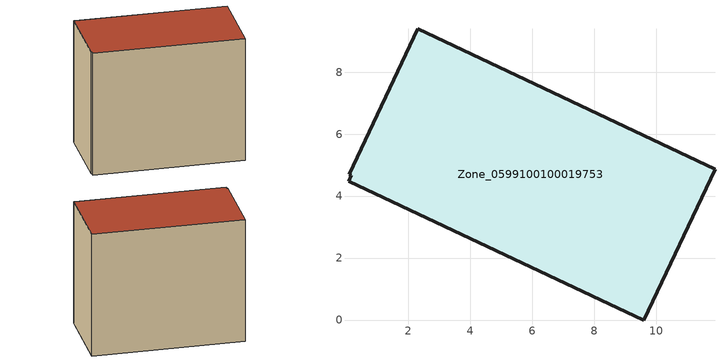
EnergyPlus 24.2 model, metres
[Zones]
Zone_0599100100019753
 floor ground (C_G): 0.07,4.48 0.16,4.67 0.09,4.7 2.3,9.39 11.89,4.87 9.59,0 z4.19
 wall outside (C_F): 11.89,4.87 2.3,9.39 0.09,4.7 0.16,4.67 0.07,4.48 9.59,0 11.89,4.87 z4.19:13.19
 roof outside (C_R): 0.16,4.67 0.07,4.48 9.59,0 11.89,4.87 2.3,9.39 0.09,4.7 z13.19
[BUILDING]
Pand.0599100100019753: North Axis=0; Terrain=City; Loads Convergence Tolerance Value=0.04; Temperature Convergence Tolerance Value=0.4; Solar Distribution=FullExterior; Maximum Number of Warmup Days=25; Minimum Number of Warmup Days=1
[Site:Location]
Rotterdam.The.Hague.AP_ZH_NLD Design_Conditions: Latitude=51.96; Longitude=4.45; Time Zone=1; Elevation=-4.5
[SITE:GROUNDTEMPERATURE:BUILDINGSURFACE]
18, 18, 18, 18, 18, 18, 18, 18, 18, 18, 18, 18
[MATERIAL] Thermal Absorptance=0.9; Solar Absorptance=0.7; Visible Absorptance=0.7
Name | Roughness | Thickness | Conductivity | Density | Specific Heat
G.TI.2015-2018 | MediumSmooth | 0.15 | 0.0428571 | 540 | 1210
F.TI.2015-2018 | Rough | 0.3 | 0.0666667 | 1920 | 840
R.TI.2015-2018 | MediumRough | 0.2 | 0.0333333 | 1500 | 1000
[CONSTRUCTION]
C_G: G.TI.2015-2018
C_F: F.TI.2015-2018
C_R: R.TI.2015-2018
[ZONE]
Zone_0599100100019753: Type=1; Multiplier=1; Ceiling Height=Autocalculate; Volume=Autocalculate; Floor Area=autocalculate; Part of Total Floor Area=Yes
[ZONEINFILTRATION:DESIGNFLOWRATE]
Infil_Zone_0599100100019753: Zone or ZoneList or Space or SpaceList=Zone_0599100100019753; Schedule=AlwaysOn; Design Flow Rate Calculation Method=Flow/Area; Flow Rate per Floor Area=0.0015; Constant Term Coefficient=1; Temperature Term Coefficient=0; Velocity Term Coefficient=0; Velocity Squared Term Coefficient=0
[HVACTEMPLATE:ZONE:IDEALLOADSAIRSYSTEM]
Zone_0599100100019753: Maximum Heating Supply Air Temperature=50; Minimum Cooling Supply Air Temperature=13; Maximum Heating Supply Air Humidity Ratio=0.0156; Minimum Cooling Supply Air Humidity Ratio=0.0077; Heating Limit=NoLimit; Cooling Limit=NoLimit; Dehumidification Control Type=ConstantSensibleHeatRatio; Cooling Sensible Heat Ratio=0.7; Dehumidification Setpoint=60; Humidification Control Type=None; Humidification Setpoint=30; Outdoor Air Method=None; Outdoor Air Flow Rate per Person=0.00944; Outdoor Air Flow Rate per Zone Floor Area=0; Outdoor Air Flow Rate per Zone=0; Demand Controlled Ventilation Type=None; Outdoor Air Economizer Type=NoEconomizer; Heat Recovery Type=None; Sensible Heat Recovery Effectiveness=0.7; Latent Heat Recovery Effectiveness=0.65
[ZONECONTROL:THERMOSTAT]
ThermostatControl_Zone_0599100100019753: Zone or ZoneList=Zone_0599100100019753; Control Type Schedule=DualSetpointControlType; Control 1=Thermostat_Zone_0599100100019753; Temperature Difference Between Cutout And Setpoint=0
[THERMOSTATSETPOINT:DUALSETPOINT]
Thermostat_Zone_0599100100019753: Heating Setpoint Temperature Schedule=HeatingSetpoint_Zone_0599100100019753; Cooling Setpoint Temperature Schedule=CoolingSetpoint_Zone_0599100100019753
[SCHEDULE:COMPACT]
HeatingSetpoint_Zone_0599100100019753: Through: 12/31, For: AllDays, Until: 24:00, 21
CoolingSetpoint_Zone_0599100100019753: Through: 12/31, For: AllDays, Until: 24:00, 24
DualSetpointControlType: Through: 12/31, For: AllDays, Until: 24:00, 4
AlwaysOn: Through: 12/31, For: AllDays, Until: 24:00, 1
